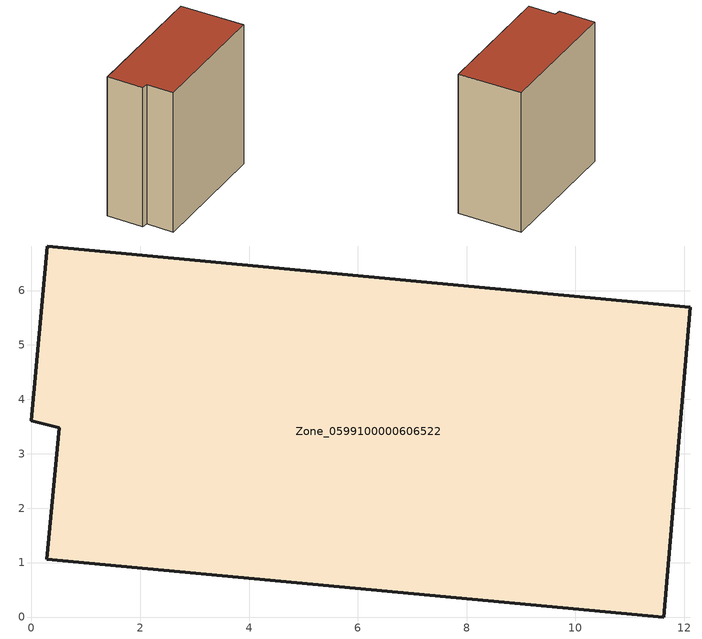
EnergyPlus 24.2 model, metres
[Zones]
Zone_0599100000606522
 floor ground (C_G): 12.11,5.69 11.62,0 0.28,1.06 0.51,3.48 0,3.61 0.29,6.82 z0
 wall outside (C_F): 11.62,0 12.11,5.69 0.29,6.82 0,3.61 0.51,3.48 0.28,1.06 11.62,0 z0:13.15
 roof outside (C_R): 0.28,1.06 11.62,0 12.11,5.69 0.29,6.82 0,3.61 0.51,3.48 z13.15
[BUILDING]
Pand.0599100000606522: North Axis=0; Terrain=City; Loads Convergence Tolerance Value=0.04; Temperature Convergence Tolerance Value=0.4; Solar Distribution=FullExterior; Maximum Number of Warmup Days=25; Minimum Number of Warmup Days=1
[Site:Location]
Rotterdam.The.Hague.AP_ZH_NLD Design_Conditions: Latitude=51.96; Longitude=4.45; Time Zone=1; Elevation=-4.5
[SITE:GROUNDTEMPERATURE:BUILDINGSURFACE]
18, 18, 18, 18, 18, 18, 18, 18, 18, 18, 18, 18
[MATERIAL] Thermal Absorptance=0.9; Solar Absorptance=0.7; Visible Absorptance=0.7
Name | Roughness | Thickness | Conductivity | Density | Specific Heat
G.TI.1946 | MediumSmooth | 0.15 | 1 | 540 | 1210
F.TI.1946 | Rough | 0.3 | 0.857143 | 1920 | 840
R.TI.1946 | MediumRough | 0.2 | 0.1 | 1500 | 1000
[CONSTRUCTION]
C_G: G.TI.1946
C_F: F.TI.1946
C_R: R.TI.1946
[ZONE]
Zone_0599100000606522: Type=1; Multiplier=1; Ceiling Height=Autocalculate; Volume=Autocalculate; Floor Area=autocalculate; Part of Total Floor Area=Yes
[ZONEINFILTRATION:DESIGNFLOWRATE]
Infil_Zone_0599100000606522: Zone or ZoneList or Space or SpaceList=Zone_0599100000606522; Schedule=AlwaysOn; Design Flow Rate Calculation Method=Flow/Area; Flow Rate per Floor Area=0.003; Constant Term Coefficient=1; Temperature Term Coefficient=0; Velocity Term Coefficient=0; Velocity Squared Term Coefficient=0
[HVACTEMPLATE:ZONE:IDEALLOADSAIRSYSTEM]
Zone_0599100000606522: Maximum Heating Supply Air Temperature=50; Minimum Cooling Supply Air Temperature=13; Maximum Heating Supply Air Humidity Ratio=0.0156; Minimum Cooling Supply Air Humidity Ratio=0.0077; Heating Limit=NoLimit; Cooling Limit=NoLimit; Dehumidification Control Type=ConstantSensibleHeatRatio; Cooling Sensible Heat Ratio=0.7; Dehumidification Setpoint=60; Humidification Control Type=None; Humidification Setpoint=30; Outdoor Air Method=None; Outdoor Air Flow Rate per Person=0.00944; Outdoor Air Flow Rate per Zone Floor Area=0; Outdoor Air Flow Rate per Zone=0; Demand Controlled Ventilation Type=None; Outdoor Air Economizer Type=NoEconomizer; Heat Recovery Type=None; Sensible Heat Recovery Effectiveness=0.7; Latent Heat Recovery Effectiveness=0.65
[ZONECONTROL:THERMOSTAT]
ThermostatControl_Zone_0599100000606522: Zone or ZoneList=Zone_0599100000606522; Control Type Schedule=DualSetpointControlType; Control 1=Thermostat_Zone_0599100000606522; Temperature Difference Between Cutout And Setpoint=0
[THERMOSTATSETPOINT:DUALSETPOINT]
Thermostat_Zone_0599100000606522: Heating Setpoint Temperature Schedule=HeatingSetpoint_Zone_0599100000606522; Cooling Setpoint Temperature Schedule=CoolingSetpoint_Zone_0599100000606522
[SCHEDULE:COMPACT]
HeatingSetpoint_Zone_0599100000606522: Through: 12/31, For: AllDays, Until: 24:00, 21
CoolingSetpoint_Zone_0599100000606522: Through: 12/31, For: AllDays, Until: 24:00, 24
DualSetpointControlType: Through: 12/31, For: AllDays, Until: 24:00, 4
AlwaysOn: Through: 12/31, For: AllDays, Until: 24:00, 1
